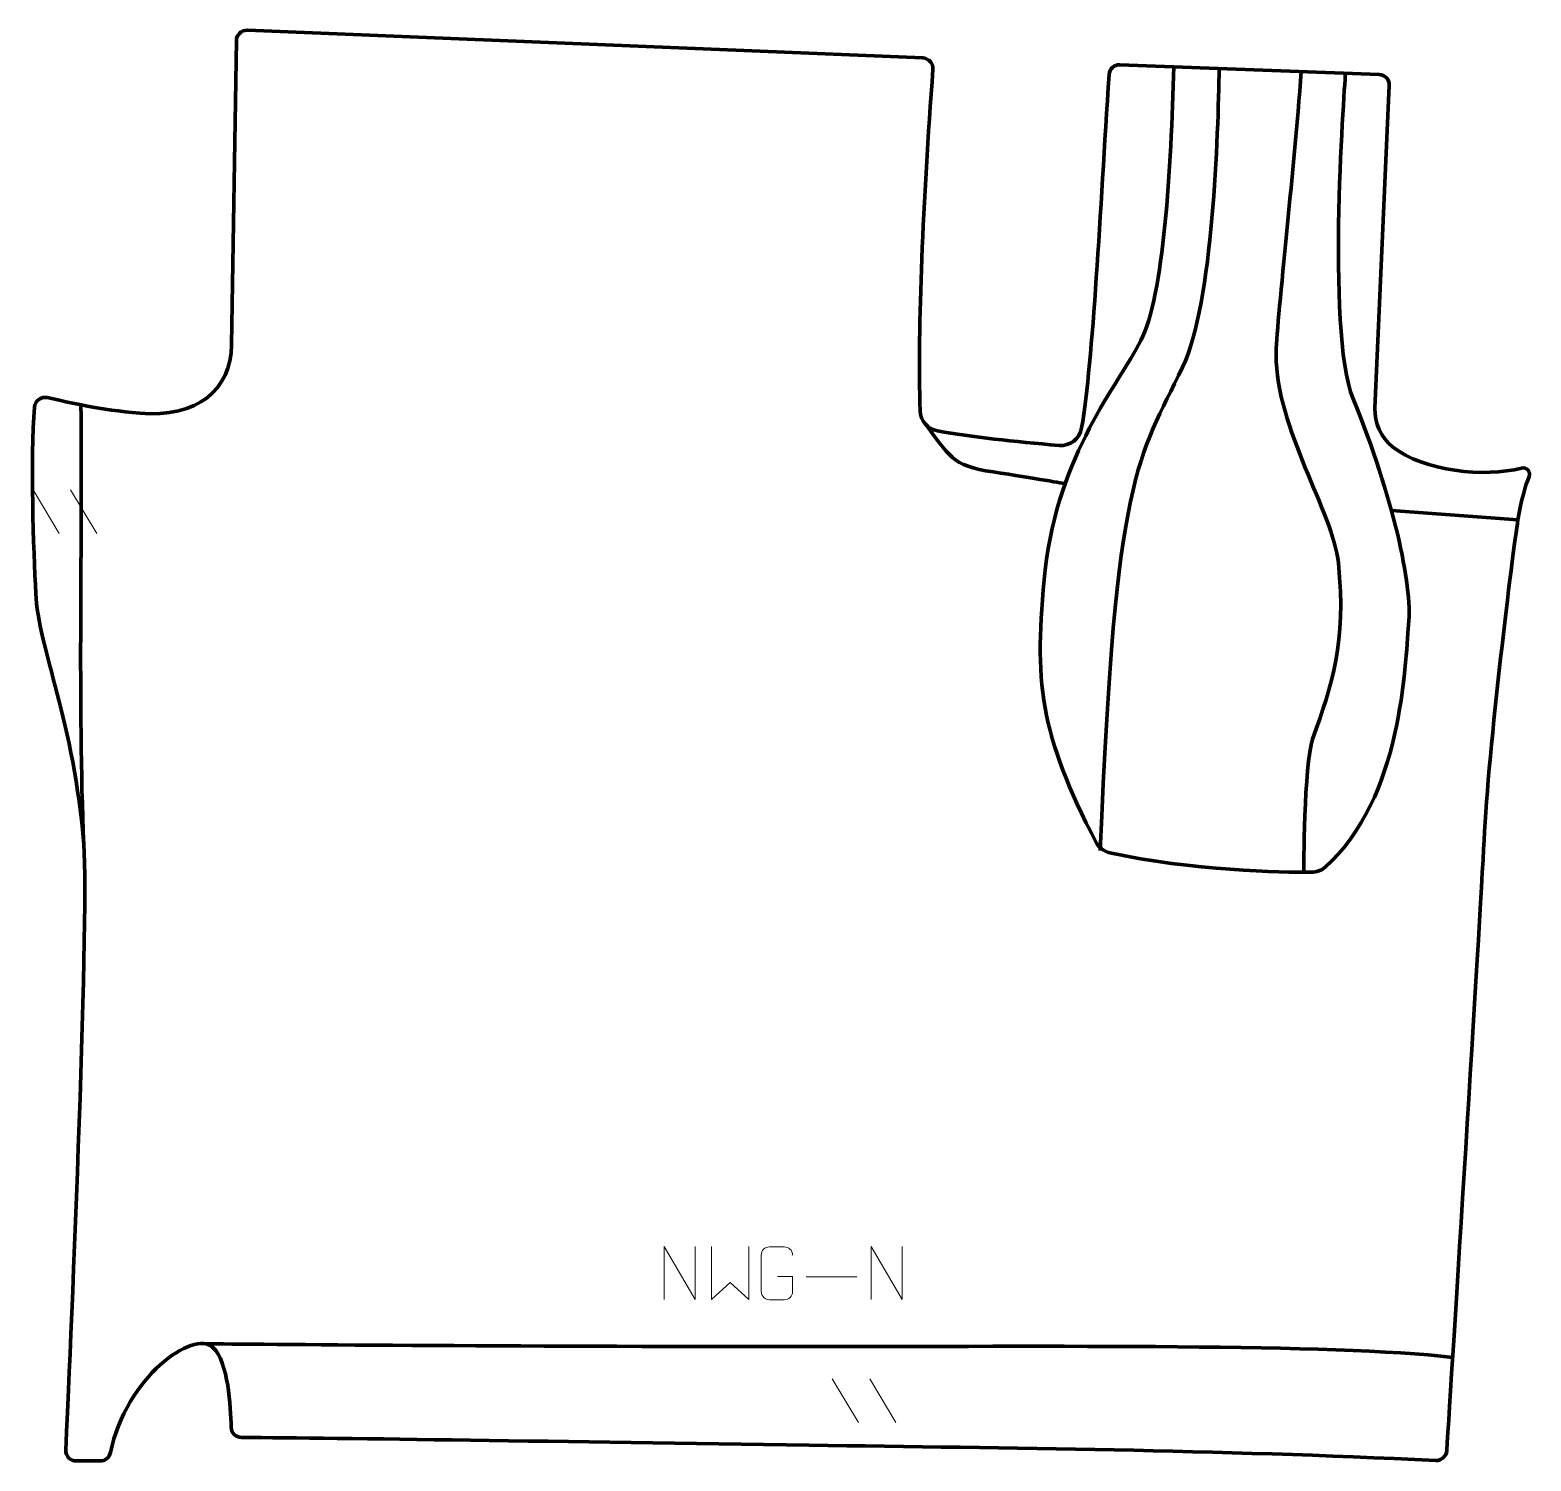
# Model space of a CAD drawing. Header units: millimetres. Extents: x -355 to 355, y -338 to 339.
import ezdxf

# ---------------------------------------------------------------- set-up
doc = ezdxf.new("R2010")
doc.units = ezdxf.units.MM
doc.header["$MEASUREMENT"] = 0
for name, color, linetype in [('layer 1', 7, 'Continuous'), ('layer 2', 7, 'Continuous'), ('layer 3', 7, 'Continuous')]:
    doc.layers.add(name, color=color, linetype=linetype)

msp = doc.modelspace()

# ---------------------------------------------------------------- linework, layer by layer
at = {"layer": 'layer 1', "color": 250, "lineweight": 9}
for points in [[(-353.884, 120.9711), (-353.884, 120.9711), (-341.5197, 100.4268), (-341.5197, 100.4268)], [(-336.1541, 120.9711), (-336.1541, 120.9711), (-323.7898, 100.4268), (-323.7898, 100.4268)], [(11.9246, -251.3453), (11.9246, -251.3453), (35.9026, -251.3453), (35.9026, -251.3453)], [(24.2995, -299.67), (24.2995, -299.67), (36.6638, -320.2143), (36.6638, -320.2143)], [(42.0294, -299.67), (42.0294, -299.67), (54.3937, -320.2143), (54.3937, -320.2143)]]:
    msp.add_open_spline(points, degree=3, dxfattribs=at)
for points, knots in [([(-55.2825, -262.0319), (-55.2825, -262.0319), (-55.2825, -237.0784), (-55.2825, -237.0784), (-55.2825, -237.0784), (-55.2825, -237.0784), (-40.6277, -262.0319), (-40.6277, -262.0319), (-40.6277, -262.0319), (-40.6277, -262.0319), (-40.6277, -237.0784), (-40.6277, -237.0784)], [0, 0, 0, 0, 0.25, 0.25, 0.25, 0.25, 0.5, 0.5, 0.5, 0.5, 1, 1, 1, 1]), ([(-32.8781, -237.0797), (-32.8781, -237.0797), (-32.8781, -262.0377), (-32.8781, -262.0377), (-32.8781, -262.0377), (-32.8781, -262.0377), (-24.0354, -253.973), (-24.0354, -253.973), (-24.0354, -253.973), (-24.0354, -253.973), (-15.193, -262.0371), (-15.193, -262.0371), (-15.193, -262.0371), (-15.193, -262.0371), (-15.193, -237.0797), (-15.193, -237.0797)], [0, 0, 0, 0, 0.2, 0.2, 0.2, 0.2, 0.4, 0.4, 0.4, 0.4, 0.6, 0.6, 0.6, 0.6, 1, 1, 1, 1]), ([(-1.6547, -251.1959), (-1.6547, -251.1959), (5.5134, -251.1959), (5.5134, -251.1959), (5.5134, -251.1959), (5.5134, -251.1959), (5.5134, -258.364), (5.5134, -258.364), (5.5134, -258.364), (5.3737, -260.6874), (3.6965, -262.167), (1.5487, -262.1778), (1.5487, -262.1778), (-0.7831, -262.1774), (-3.1151, -262.1774), (-5.4466, -262.1778), (-5.4466, -262.1778), (-7.3715, -262.2832), (-9.3437, -260.3987), (-9.3325, -258.3814), (-9.3325, -258.3814), (-9.3321, -252.6113), (-9.3321, -246.8416), (-9.3325, -241.0723), (-9.3325, -241.0723), (-9.3283, -238.9342), (-7.5815, -237.215), (-5.4292, -237.2284), (-5.4292, -237.2284), (-3.1035, -237.2284), (-0.7774, -237.2284), (1.5487, -237.2284), (1.5487, -237.2284), (3.4954, -237.193), (5.4868, -238.6845), (5.5134, -241.1222)], [0, 0, 0, 0, 0.1, 0.1, 0.1, 0.1, 0.2, 0.2, 0.2, 0.2, 0.3, 0.3, 0.3, 0.3, 0.4, 0.4, 0.4, 0.4, 0.5, 0.5, 0.5, 0.5, 0.6, 0.6, 0.6, 0.6, 0.7, 0.7, 0.7, 0.7, 0.8, 0.8, 0.8, 0.8, 1, 1, 1, 1]), ([(42.7175, -262.0319), (42.7175, -262.0319), (42.7175, -237.0784), (42.7175, -237.0784), (42.7175, -237.0784), (42.7175, -237.0784), (57.3723, -262.0319), (57.3723, -262.0319), (57.3723, -262.0319), (57.3723, -262.0319), (57.3723, -237.0784), (57.3723, -237.0784)], [0, 0, 0, 0, 0.25, 0.25, 0.25, 0.25, 0.5, 0.5, 0.5, 0.5, 1, 1, 1, 1])]:
    msp.add_open_spline(points, degree=3, knots=knots, dxfattribs=at)
at = {"layer": 'layer 2', "color": 230, "lineweight": 200}
msp.add_open_spline([(-333.4435, -338.5), (-336.2954, -338.5), (-338.5698, -336.1191), (-338.4382, -333.2694), (-338.4382, -333.2694), (-336.7635, -297.0102), (-327.0925, -83.4307), (-329.9161, -46.7606), (-329.9161, -46.7606), (-334.2987, 10.1545), (-351.4313, 46.7711), (-352.6265, 72.0444), (-352.6265, 72.0444), (-353.5942, 92.5052), (-355.332, 135.4749), (-353.2118, 160.2113), (-353.2118, 160.2113), (-352.955, 163.2057), (-350.1236, 165.2931), (-347.186, 164.662), (-347.186, 164.662), (-336.1539, 162.292), (-322.5085, 158.9159), (-303.4126, 157.3157), (-303.4126, 157.3157), (-276.1281, 155.0297), (-260.1906, 168.364), (-259.9934, 189.6178), (-259.9934, 189.6178), (-259.9934, 189.6178), (-257.6835, 333.5787), (-257.6835, 333.5787), (-257.6835, 333.5787), (-257.6383, 336.3896), (-255.287, 338.6111), (-252.4789, 338.4961), (-252.4789, 338.4961), (-252.4789, 338.4961), (67.13, 325.389), (67.13, 325.389), (67.13, 325.389), (69.954, 325.2729), (72.1211, 322.8394), (71.9108, 320.02), (71.9108, 320.02), (67.2037, 256.9278), (64.6221, 198.3512), (65.8244, 158.4376), (65.8244, 158.4376), (65.9669, 153.703), (69.4114, 149.7293), (74.0723, 148.8935), (74.0723, 148.8935), (90.3742, 145.9697), (110.3029, 143.8562), (131.5737, 142.0348), (131.5737, 142.0348), (136.7503, 141.5914), (141.407, 145.1915), (142.2769, 150.3149), (142.2769, 150.3149), (147.7203, 182.3799), (151.0025, 252.3446), (155.2489, 317.5301), (155.2489, 317.5301), (155.425, 320.2338), (157.7191, 322.306), (160.4259, 322.2044), (160.4259, 322.2044), (160.4259, 322.2044), (283.0198, 317.6042), (283.0198, 317.6042), (283.0198, 317.6042), (285.7922, 317.5001), (287.9498, 315.1581), (287.8274, 312.3852), (287.8274, 312.3852), (287.8274, 312.3852), (281.0742, 159.6469), (281.0742, 159.6469), (281.0742, 159.6469), (280.762, 152.5864), (283.8516, 145.788), (289.4163, 141.4235), (289.4163, 141.4235), (304.2958, 129.7536), (332.8514, 126.756), (350.4433, 131.3365), (350.4433, 131.3365), (352.8112, 131.9531), (354.8961, 129.6403), (354.011, 127.3589), (354.011, 127.3589), (352.3297, 123.025), (350.2606, 116.306), (348.7109, 106.7627), (348.7109, 106.7627), (346.3201, 92.0441), (334.6661, -2.1839), (332.6739, -44.7709), (332.6739, -44.7709), (330.8469, -83.8269), (317.2914, -298.2915), (315.0562, -333.5833), (315.0562, -333.5833), (314.8833, -336.3121), (312.5504, -338.3907), (309.8203, -338.2584), (309.8203, -338.2584), (204.6914, -333.1657), (108.0808, -332.4312), (13.3836, -331.0292), (13.3836, -331.0292), (-102.276, -329.3176), (-208.8692, -327.6443), (-255.208, -327.3798), (-255.208, -327.3798), (-257.9283, -327.3642), (-260.1381, -325.1767), (-260.1765, -322.456), (-260.1765, -322.456), (-260.3127, -312.8241), (-261.4659, -291.7527), (-268.7529, -284.7769), (-268.7529, -284.7769), (-277.9745, -275.949), (-309.9873, -298.9455), (-317.2602, -334.5059), (-317.2602, -334.5059), (-317.7361, -336.8314), (-319.7829, -338.5), (-322.1557, -338.5), (-322.1557, -338.5), (-322.1557, -338.5), (-333.4435, -338.5), (-333.4435, -338.5)], degree=3, knots=[0, 0, 0, 0, 0.02857143, 0.02857143, 0.02857143, 0.02857143, 0.05714286, 0.05714286, 0.05714286, 0.05714286, 0.08571429, 0.08571429, 0.08571429, 0.08571429, 0.11428571, 0.11428571, 0.11428571, 0.11428571, 0.14285714, 0.14285714, 0.14285714, 0.14285714, 0.17142857, 0.17142857, 0.17142857, 0.17142857, 0.2, 0.2, 0.2, 0.2, 0.22857143, 0.22857143, 0.22857143, 0.22857143, 0.25714286, 0.25714286, 0.25714286, 0.25714286, 0.28571429, 0.28571429, 0.28571429, 0.28571429, 0.31428571, 0.31428571, 0.31428571, 0.31428571, 0.34285714, 0.34285714, 0.34285714, 0.34285714, 0.37142857, 0.37142857, 0.37142857, 0.37142857, 0.4, 0.4, 0.4, 0.4, 0.42857143, 0.42857143, 0.42857143, 0.42857143, 0.45714286, 0.45714286, 0.45714286, 0.45714286, 0.48571429, 0.48571429, 0.48571429, 0.48571429, 0.51428571, 0.51428571, 0.51428571, 0.51428571, 0.54285714, 0.54285714, 0.54285714, 0.54285714, 0.57142857, 0.57142857, 0.57142857, 0.57142857, 0.6, 0.6, 0.6, 0.6, 0.62857143, 0.62857143, 0.62857143, 0.62857143, 0.65714286, 0.65714286, 0.65714286, 0.65714286, 0.68571429, 0.68571429, 0.68571429, 0.68571429, 0.71428571, 0.71428571, 0.71428571, 0.71428571, 0.74285714, 0.74285714, 0.74285714, 0.74285714, 0.77142857, 0.77142857, 0.77142857, 0.77142857, 0.8, 0.8, 0.8, 0.8, 0.82857143, 0.82857143, 0.82857143, 0.82857143, 0.85714286, 0.85714286, 0.85714286, 0.85714286, 0.88571429, 0.88571429, 0.88571429, 0.88571429, 0.91428571, 0.91428571, 0.91428571, 0.91428571, 0.94285714, 0.94285714, 0.94285714, 0.94285714, 1, 1, 1, 1], dxfattribs=at)
at = {"layer": 'layer 3', "color": 142, "lineweight": 200}
for points, knots in [([(185.8938, 321.2489), (184.6569, 273.5276), (181.071, 212.5676), (170.3134, 191.65), (170.3134, 191.65), (159.5561, 170.7324), (131.064, 137.6429), (125.088, 83.2573), (125.088, 83.2573), (119.2668, 30.287), (122.8108, 4.9226), (148.9516, -45.5063), (148.9516, -45.5063), (150.3052, -48.1175), (152.739, -50.0141), (155.6085, -50.6575), (155.6085, -50.6575), (194.0945, -59.2812), (237.0854, -59.9215), (250.891, -59.9589), (250.891, -59.9589), (253.3311, -59.9652), (255.7, -59.0935), (257.5232, -57.4711), (257.5232, -57.4711), (294.0872, -24.9337), (295.2672, 38.5423), (297.0142, 57.1799), (297.0142, 57.1799), (298.8074, 76.3044), (289.729, 117.4954), (270.7178, 164.1584), (270.7178, 164.1584), (257.5698, 196.4312), (267.1487, 318.1998), (267.1487, 318.1998)], [0, 0, 0, 0, 0.1, 0.1, 0.1, 0.1, 0.2, 0.2, 0.2, 0.2, 0.3, 0.3, 0.3, 0.3, 0.4, 0.4, 0.4, 0.4, 0.5, 0.5, 0.5, 0.5, 0.6, 0.6, 0.6, 0.6, 0.7, 0.7, 0.7, 0.7, 0.8, 0.8, 0.8, 0.8, 1, 1, 1, 1]), ([(207.4012, 320.4419), (206.77, 289.6638), (204.6103, 209.5342), (190.0357, 179.0994), (190.0357, 179.0994), (169.1181, 135.4191), (158.2677, 129.6452), (151.0961, -49.6037)], [0, 0, 0, 0, 0.33333333, 0.33333333, 0.33333333, 0.33333333, 1, 1, 1, 1]), ([(246.216, 318.9855), (242.6286, 271.1368), (234.2752, 197.0768), (234.2615, 185.064), (234.2615, 185.064), (234.2216, 150.0141), (261.3548, 110.171), (263.7533, 86.4407), (263.7533, 86.4407), (267.6296, 48.0892), (260.7724, 29.429), (251.5934, 3.0003), (251.5934, 3.0003), (247.4084, -9.0499), (247.4098, -59.961), (247.4098, -59.961)], [0, 0, 0, 0, 0.2, 0.2, 0.2, 0.2, 0.4, 0.4, 0.4, 0.4, 0.6, 0.6, 0.6, 0.6, 1, 1, 1, 1]), ([(67.7315, 152.8611), (80.0692, 136.9653), (80.3676, 132.5178), (100.3888, 129.5121), (100.3888, 129.5121), (120.41, 126.5065), (134.4417, 123.9093), (134.4417, 123.9093)], [0, 0, 0, 0, 0.33333333, 0.33333333, 0.33333333, 0.33333333, 1, 1, 1, 1]), ([(-272.3212, -283.034), (-251.7845, -283.2629), (-124.9616, -284.394), (7.3635, -284.3728), (7.3635, -284.3728), (131.6189, -284.3527), (260.4901, -282.9624), (317.8404, -289.468)], [0, 0, 0, 0, 0.33333333, 0.33333333, 0.33333333, 0.33333333, 1, 1, 1, 1])]:
    msp.add_open_spline(points, degree=3, knots=knots, dxfattribs=at)
for points in [[(-329.9161, -46.7607), (-332.6918, 20.3388), (-330.5194, 98.6993), (-331.2106, 161.2542)], [(288.8483, 111.322), (288.8483, 111.322), (348.7105, 106.7627), (348.7105, 106.7627)]]:
    msp.add_open_spline(points, degree=3, dxfattribs=at)

doc.saveas('drawing.dxf')
